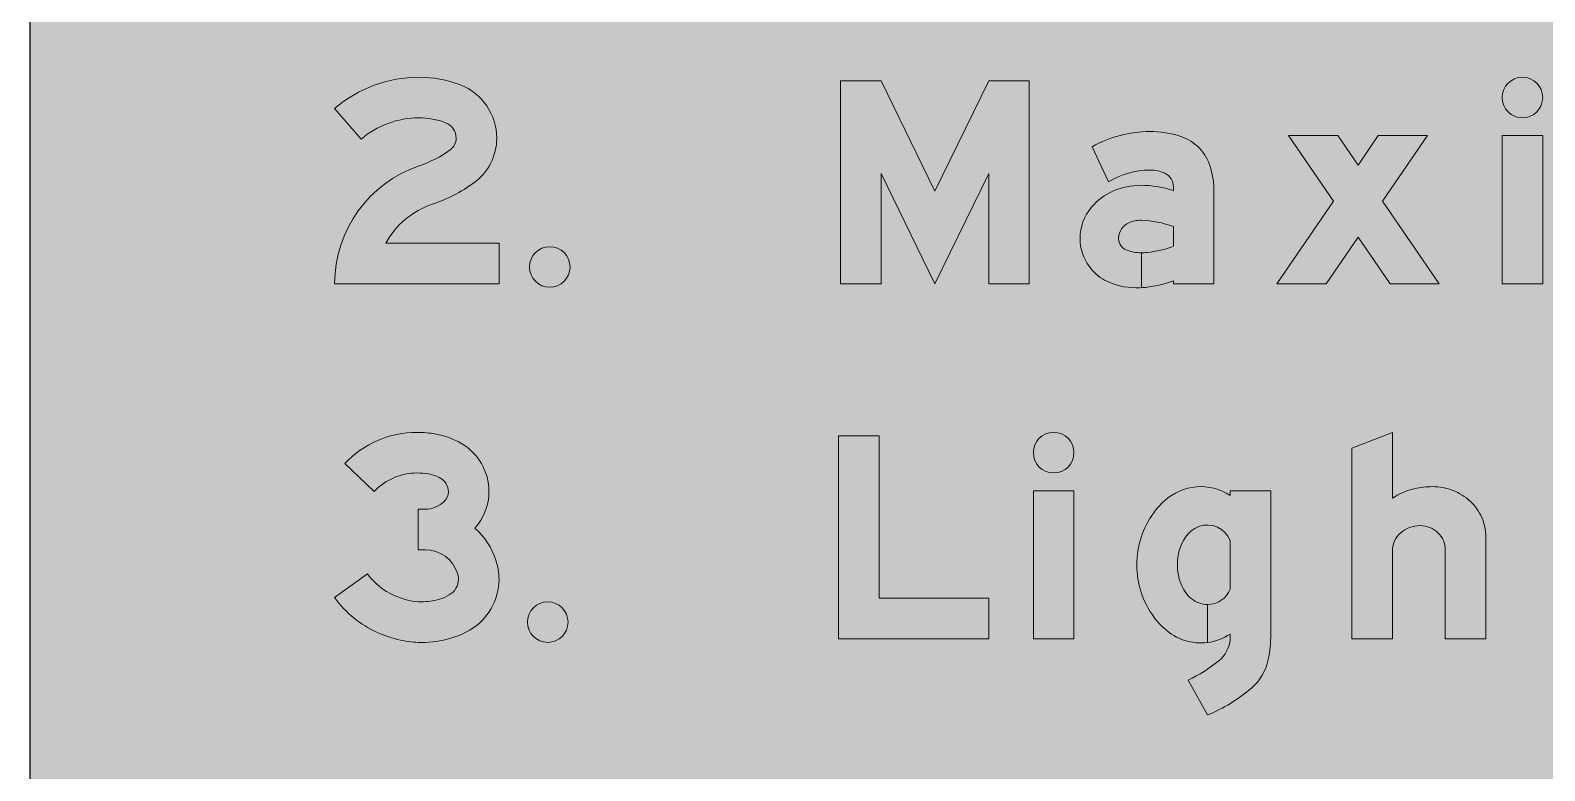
# Model space of a CAD drawing. Header units: millimetres. Extents: x 4906 to 5011, y 3241 to 3334.
# Drawn here: x 4905.85 to 4928.24, y 3278.9 to 3289.85 of the extents above; entities that cross this region are included whole.
import ezdxf

# ---------------------------------------------------------------- set-up
doc = ezdxf.new("R2010")
doc.units = ezdxf.units.MM
doc.layers.add('DIM', color=1, linetype='Continuous')
doc.layers.add('L18', color=4, linetype='Continuous')
doc.layers.add('GSCOLORFILL', color=7, linetype='Continuous', lineweight=0)

# ---------------------------------------------------------------- blocks, each defined once
blk = doc.blocks.new('*U322')
at = {"layer": 'GSCOLORFILL', "true_color": 0xf5f5f5, "transparency": 33554687}
blk.add_hatch(color=7, dxfattribs=at).paths.add_polyline_path([(-950.00000000001, -874.9999999999995), (950.0000000000091, -874.9999999999995, 0.414213562373095), (1050.000000000009, -774.9999999999995), (1050.000000000009, 775, 0.414213562373095), (950.0000000000091, 875), (-950.00000000001, 875, 0.414213562373095), (-1050.00000000001, 775), (-1050.00000000001, -775, 0.414213562373095)])
at = {"layer": 'GSCOLORFILL', "color": 7, "linetype": 'Continuous', "true_color": 0xf5f5f5, "transparency": 33554687}
for points in [[(-950.00000000001, -874.9999999999995), (950.0000000000091, -874.9999999999995, 0.414213562373095), (1050.000000000009, -774.9999999999995), (1050.000000000009, 775, 0.414213562373095), (950.0000000000091, 875), (-950.00000000001, 875, 0.414213562373095), (-1050.00000000001, 775), (-1050.00000000001, -775, 0.414213562373095), (-950.0000000000105, -875)], [(-950.00000000001, -874.9999999999995), (950.0000000000091, -874.9999999999995, 0.414213562373095), (1050.000000000009, -774.9999999999995), (1050.000000000009, 775, 0.414213562373095), (950.0000000000091, 875), (-950.00000000001, 875, 0.414213562373095), (-1050.00000000001, 775), (-1050.00000000001, -774.9999999999995, 0.414213562373095), (-950.0000000000105, -874.9999999999995)]]:
    blk.add_lwpolyline(points, format="xyb", close=True, dxfattribs=at).dxf.unprotected_set("ltscale", 0)
blk = doc.blocks.new('*U66')
at = {"layer": 'GSCOLORFILL'}
h = blk.add_hatch(color=0, dxfattribs=at)
edge = h.paths.add_edge_path()
edge.add_arc((103.5294712733468, 143.4780048299872), 56.22652976775217, 2.896219993721342e-14, 68.96724031876576)
edge.add_arc((83.08359496478725, 90.30556645592819), 113.1944335440718, 68.96724031876572, 90)
edge.add_arc((83.08359496478727, 75.56226959278729), 127.9377304072127, 90, 130.4968701827085)
edge.add_line((5.684341886080801e-14, 172.8514216575259), (25.9762603886565, 142.433764018899))
edge.add_arc((83.08359496478727, 75.56226959278726), 87.93773040721274, 90, 130.4968701827085, ccw=False)
edge.add_arc((83.08359496478731, 90.30556645592794), 73.19443354407206, 68.96724031876579, 90.00000000000011, ccw=False)
edge.add_arc((103.5294712733468, 143.4780048299872), 16.22652976775214, -1.1368683772161603e-13, 68.96724031876568, ccw=False)
edge.add_arc((105.3975266287135, 143.4780048299872), 14.35847441238548, 305.72080593749575, 359.9999999999999, ccw=False)
edge.add_arc((46.14344186975412, 225.8756325740736), 115.8494376479119, 288.70553496582926, 305.7208059374958, ccw=False)
edge.add_arc((122.6224465336928, 1.4210854715202e-14), 122.6224465336927, 108.7055349658292, 180)
edge.add_line((5.684341886080801e-14, 7.105427357601002e-15), (162.0000000000001, 7.105427357601002e-15))
edge.add_line((162.0000000000001, 7.105427357601002e-15), (162.0000000000001, 40.00000000000001))
edge.add_line((162.0000000000001, 40.00000000000001), (50.32812676226877, 40.00000000000006))
edge.add_arc((122.6224465336928, 7.105427357601002e-14), 82.62244653369267, 108.7055349658292, 151.0445159041599, ccw=False)
edge.add_arc((46.1434418697541, 225.8756325740734), 155.8494376479117, 288.7055349658293, 305.7208059374958)
edge.add_arc((105.3975266287134, 143.4780048299873), 54.35847441238553, 305.7208059374957, 359.9999999999999)
at = {"layer": 'GSCOLORFILL', "color": 0}
blk.add_lwpolyline([(159.756001041099, 143.4780048299872, 0.3103515376252365), (123.7092672055408, 195.9584629630763, 0.09203124152253281), (83.08359496478727, 203.5, 0.1785632501401193), (5.684341886080801e-14, 172.8514216575259), (25.9762603886565, 142.433764018899, -0.1785632501401193), (83.08359496478727, 163.5, -0.09203124152253264), (109.3532000496639, 158.6234480867441, -0.3103515376252369), (119.756001041099, 143.4780048299872, -0.2413675657447359), (113.7805218503316, 131.8207676545045, -0.07437983722633935), (83.29687701199543, 116.1454431981836, 0.3215196059554027), (5.684341886080801e-14, 7.105427357601002e-15), (162.0000000000001, 7.105427357601002e-15), (162.0000000000001, 40.00000000000001), (50.32812676226877, 40.00000000000006, -0.1868693562678149), (96.12505672406536, 78.25827115704493, 0.07437983722633935), (137.1339645096353, 99.34590482248302, 0.2413675657447361)], format="xyb", close=True, dxfattribs=at)
blk = doc.blocks.new('*U67')
at = {"layer": 'GSCOLORFILL', "linetype": 'Continuous'}
blk.add_hatch(color=0, dxfattribs=at).paths.add_polyline_path([(40, 16.5, 1), (0, 16.5, 1)])
at = {"layer": 'GSCOLORFILL', "color": 0}
blk.add_circle((20, 16.5), 20, dxfattribs=at)
blk = doc.blocks.new('*U65')
at = {"color": 28, "true_color": 0x0a0a0a}
for name, p, xscale, yscale, zscale in [('*U66', (0, 0), 0.2999999999999999, 0.2999999999999999, 0.2999999999999999), ('*U67', (57.6, 0), 0.3, 0.3, 0.3)]:
    blk.add_blockref(name, p, dxfattribs=dict(at, xscale=xscale, yscale=yscale, zscale=zscale))
blk = doc.blocks.new('*U69')
at = {"layer": 'GSCOLORFILL', "linetype": 'Continuous'}
blk.add_hatch(color=0, dxfattribs=at).paths.add_polyline_path([(-1.77635683940025e-15, 0), (40, 0), (40, 108.7179487179487), (92.99999999999999, 2.842170943040401e-14), (146, 108.7179487179488), (146, 0), (186, 0), (186, 200), (146, 200), (92.99999999999999, 91.28205128205128), (40.00000000000001, 200), (0, 200)])
at = {"layer": 'GSCOLORFILL', "color": 0}
blk.add_lwpolyline([(146, 108.7179487179488), (146, 0), (186, 0), (186, 200), (146, 200), (93, 91.28205128205127), (40, 200), (0, 200), (0, 0), (40, 0), (40, 108.7179487179487), (93, 0)], close=True, dxfattribs=at)
blk = doc.blocks.new('*U70')
at = {"layer": 'GSCOLORFILL', "linetype": 'Continuous'}
blk.add_hatch(color=0, dxfattribs=at).paths.add_polyline_path([(91.99999999999989, 95.44033577145203), (91.99999999999989, 91.75569963669679, 0.08100507043754805), (59.91953844420409, 96.98738914505502, 0.1014742160753828), (32.92684469106193, 91.45226904517564, 0.1197283995981818), (11.16861765178227, 75.33308504889472, 0.1754854121989099), (0, 44.49098118164371, 0.162185951185596), (9.198205530711505, 16.87991725761773, 0.09962377950152626), (24.24940108183667, 3.435786395090417, 0.1178281433564822), (55.36485303884586, -4.000000000000028, 0.01259221290035344), (60.50437854736413, -3.870543474057882), (60.50437854736418, 30.44590424709844, -0.09643868278043381), (45.49812347970108, 33.36744272502021, -0.3055685730968929), (38, 44.49098118164358, -0.01000308247268235), (38.01449229959674, 45.21530038588774, -0.2881603305628229), (48.24719211376062, 60.13617985242543, -0.1118126494378583), (60.80315011960487, 62.49690242181767, -0.08137338335513948), (92, 56.34782538492402), (92, 36.91597781560395, -0.0720389147267735), (66.20162791964776, 30.85371626019864, -0.03568194688239786), (60.51437854736417, 30.44590549709844), (60.51437854736406, -3.870038894188326, 0.07931235260569526), (92, 2.799999999999983), (92, 0), (132, 0), (132, 90.24413145539907, 0.07131460927379192), (128.4502155484503, 115.0057552505379, 0.247093300969659), (99.29227802593027, 145.1204166717226, 0.07943033779107565), (68.76995305164318, 150.0000000000001, 0.130157360885894), (12.03366872579696, 134.9761925316005), (28.09152440947727, 100.3138559626782, -0.1407932063417405), (68.76995305164307, 112.0000000000001, -0.127608200101516), (83.66512167935822, 108.8781984363012, -0.2849461240288968)])
at = {"layer": 'GSCOLORFILL', "color": 0}
blk.add_lwpolyline([(55.3648530388453, -4.000000000000014, 0.01259221290035482), (60.50437854736413, -3.870543474057854), (60.50437854736418, 30.44590424709844, -0.09643868278043409), (45.49812347970104, 33.36744272502022, -0.3055685730968945), (38, 44.49098118164369, -0.0100030824726959), (38.01449229959678, 45.21530038588883, -0.2881603305628071), (48.24719211376072, 60.13617985242547, -0.1084920170889828), (60.42376644223515, 62.50839828890307, -0.08234480440022278), (92, 56.34782538492404), (92, 36.91597781560394, -0.0720389147267738), (66.20162791964765, 30.8537162601986, -0.03568194688239714), (60.51437854736417, 30.44590549709845), (60.51437854736406, -3.870038894188326, 0.07931235260569527), (92, 2.799999999999986), (92, 0), (132, 0), (132, 90.24413145539917, 0.0713146092737911), (128.4502155484504, 115.0057552505377, 0.2470933009696595), (99.29227802593039, 145.1204166717225, 0.07943033779107607), (68.76995305164314, 150.0000000000001, 0.1301573608858939), (12.03366872579696, 134.9761925316005), (28.09152440947727, 100.3138559626782, -0.1407932063417409), (68.7699530516432, 112.0000000000001, -0.1276082001015154), (83.66512167935826, 108.8781984363012, -0.2849461240288967), (91.99999999999989, 95.44033577145198), (91.99999999999989, 91.7556996366968, 0.0810050704375488), (59.91953844420379, 96.98738914505503, 0.1014742160753588), (32.92684469106766, 91.45226904517807, 0.1197283995982114), (11.16861765178197, 75.33308504889436, 0.1754854121989074), (0, 44.49098118164371, 0.1621859511855917), (9.19820553071105, 16.87991725761833, 0.0996237795015298), (24.24940108183662, 3.435786395090425, 0.1178281433564803)], format="xyb", close=True, dxfattribs=at)
blk = doc.blocks.new('*U71')
at = {"layer": 'GSCOLORFILL', "linetype": 'Continuous'}
blk.add_hatch(color=0, dxfattribs=at).paths.add_polyline_path([(148.4830885002162, 146), (100, 146), (80, 116.8), (60, 146), (11.51691149978382, 146), (55.75845574989191, 81.40734539484217), (0, 0), (48.48308850021621, 0), (80, 46.01469078968432), (111.5169114997838, 0), (160, 0), (104.2415442501081, 81.40734539484215)])
at = {"layer": 'GSCOLORFILL', "color": 0}
blk.add_lwpolyline([(148.4830885002162, 146), (100, 146), (80, 116.8), (60, 146), (11.51691149978382, 146), (55.75845574989191, 81.40734539484217), (0, 0), (48.48308850021621, 0), (80, 46.01469078968432), (111.5169114997838, 0), (160, 0), (104.2415442501081, 81.40734539484215)], close=True, dxfattribs=at)
blk = doc.blocks.new('*U72')
at = {"layer": 'GSCOLORFILL', "linetype": 'Continuous'}
h = blk.add_hatch(color=0, dxfattribs=at)
edge = h.paths.add_edge_path()
edge.add_arc((20, 183.5), 20, 0, 360)
h.paths.add_polyline_path([(0, 0), (40, 0), (40, 146), (0, 146)])
at = {"layer": 'GSCOLORFILL', "color": 0}
blk.add_lwpolyline([(0, 0), (40, 0), (40, 146), (0, 146)], close=True, dxfattribs=at)
blk.add_circle((20, 183.5), 20, dxfattribs=at)
blk = doc.blocks.new('*U68')
at = {"color": 28, "true_color": 0x0a0a0a}
for name, p, xscale, yscale, zscale in [('*U69', (0, 0), 0.2999999999999999, 0.2999999999999999, 0.2999999999999999), ('*U72', (195.6000000000001, 0), 0.3, 0.3, 0.3), ('*U70', (70.79999999999998, 0), 0.3, 0.3, 0.3), ('*U71', (129, 0), 0.3, 0.3, 0.3)]:
    blk.add_blockref(name, p, dxfattribs=dict(at, xscale=xscale, yscale=yscale, zscale=zscale))
blk = doc.blocks.new('*U64')
for name, p in [('*U65', (0, 0)), ('*U68', (149.6, 0))]:
    blk.add_blockref(name, p)
blk = doc.blocks.new('*U202')
at = {"layer": 'GSCOLORFILL'}
h = blk.add_hatch(color=0, dxfattribs=at)
edge = h.paths.add_edge_path()
edge.add_arc((102.7047309230657, 58.79775818053785), 59.29526907693429, 359.9999995585211, 378.4104577781079)
edge.add_arc((89.25988106514255, 54.32252619923912), 73.46536748832634, 18.41045777810833, 48.23061763654373)
edge.add_arc((98.18360347081045, 145.1967918867164), 53.8794485329985, 317.958416836279, 360)
edge.add_arc((97.09302954077242, 145.1967918867164), 54.97002246303651, 0, 60.09170917330284)
edge.add_arc((86.27215682540223, 126.3850171710132), 76.67196141504293, 60.09170917330292, 79.9331740268714)
edge.add_arc((81.2421851571405, 98.0519093119486), 105.4480906880515, 79.93317402687089, 89.99999999999962)
edge.add_arc((81.24218515714118, 105.5472343433996), 97.95276565660049, 90, 136.6928408230995)
edge.add_line((9.96322527941743, 172.7339456673418), (39.07070760517877, 145.2975743209797))
edge.add_arc((81.24218515714085, 105.5472343434), 57.95276565660014, 90, 136.6928408230995, ccw=False)
edge.add_arc((81.24218515714011, 98.0519093119465), 65.44809068805361, 79.93317402687057, 89.99999999999932, ccw=False)
edge.add_arc((86.27215682540215, 126.3850171710135), 36.67196141504259, 60.091709173302775, 79.9331740268712, ccw=False)
edge.add_arc((97.0930295407724, 145.1967918867162), 14.97002246303654, 6.252776074688882e-13, 60.091709173303286, ccw=False)
edge.add_arc((98.18360347081045, 145.1967918867164), 13.87944853299848, -46.84110017924138, 0, ccw=False)
edge.add_arc((89.25988139578158, 154.7132614613749), 26.92536777380933, 270, 313.1588998207585, ccw=False)
edge.add_line((89.25988139578158, 127.7878936875655), (82.18010423530586, 127.7878936875655))
edge.add_line((82.18010423530586, 127.7878936875655), (82.18010423530586, 87.78789368756551))
edge.add_line((82.18010423530586, 87.78789368756551), (89.25988106514251, 87.78789368756551))
edge.add_arc((89.25988106514245, 54.32252619923928), 33.46536748832624, 18.410457778108196, 89.99999999999989, ccw=False)
edge.add_arc((102.7047309230648, 58.79775818053725), 19.29526907693521, -1.3566835264100519e-06, 18.41045777810791, ccw=False)
edge.add_arc((104.0467563552066, 58.79775772365237), 17.95324364479337, -60.107651753974096, 0, ccw=False)
edge.add_arc((90.55181820090954, 82.27342885174987), 45.03128808494624, 286.29774809579635, 299.8923482460259, ccw=False)
edge.add_arc((85.36896231565912, 99.99999999999946), 63.49999999999949, 270.0000000000001, 286.29774809579646, ccw=False)
edge.add_arc((85.36896231565927, 89.04765146060502), 52.54765146060505, 257.1239831890167, 269.99999999999994, ccw=False)
edge.add_arc((92.23809103124908, 119.0976383171703), 83.37274901748373, 246.1310688081592, 257.1239831890166, ccw=False)
edge.add_arc((84.37137596448986, 101.3193663870062), 63.93175730501083, 215.7282299352172, 246.1310688081592, ccw=False)
edge.add_line((32.47183657902883, 63.98697557575773), (0, 40.62932524048537))
edge.add_arc((84.3713759644899, 101.3193663870063), 103.931757305011, 215.7282299352173, 246.1310688081593)
edge.add_arc((92.23809103124896, 119.0976383171701), 123.3727490174834, 246.1310688081592, 257.1239831890168)
edge.add_arc((85.36896231565923, 89.04765146060467), 92.5476514606047, 257.1239831890168, 270)
edge.add_arc((85.36896231565912, 99.99999999999955), 103.4999999999996, 270.0000000000001, 286.2977480957964)
edge.add_arc((90.55181820090931, 82.27342885175008), 85.03128808494651, 286.2977480957964, 299.8923482460261)
edge.add_arc((104.0467563552068, 58.79775772365232), 57.95324364479321, 299.8923482460259, 360.0000000000001)
at = {"layer": 'GSCOLORFILL', "color": 0}
blk.add_lwpolyline([(162, 58.79775772365238, 0.08050401777753632), (158.9651722326071, 77.52452187749552, 0.1308542785064923), (138.1976608110842, 109.1153535923618, 0.1855267246176683), (152.0630520038089, 145.1967918867164, 0.2683781251645529), (124.5018070490406, 192.8461600366613, 0.08679167076232738), (99.67416061850417, 201.8765793588465, 0.04395308578907951), (81.2421851571412, 203.5000000000001, 0.2066024691428125), (9.96322527941743, 172.7339456673418), (39.07070760517877, 145.2975743209797, -0.2066024691428125), (81.24218515714085, 163.5000000000001, -0.04395308578907962), (92.68229368526954, 162.4923972956382, -0.08679167076232738), (104.5572799921715, 158.1731757336362, -0.2683781251645528), (112.0630520038089, 145.1967918867164, -0.2072770756806433), (107.67747959996, 135.0722964610411, -0.1905743493685193), (89.25988139578158, 127.7878936875655), (82.18010423530586, 127.7878936875655), (82.18010423530586, 87.78789368756551), (89.25988106514251, 87.78789368756551, -0.3229408090811183), (121.0124369231207, 64.8916329550012, -0.08050402179675101), (122, 58.79775772365238, -0.2684526995628711), (112.9941496276783, 43.23295412717093, -0.05938730264634543), (103.1889028847221, 39.05166353283246, -0.0712324550788864), (85.36896231565925, 36.49999999999997, -0.05624140867859904), (73.65913460404204, 37.82133391786661, -0.04800245635359011), (58.50166078359973, 42.85546788060796, -0.1334410949014291), (32.47183657902883, 63.98697557575773), (0, 40.62932524048537, 0.1334410949014291), (42.31582997186797, 6.276527478595291, 0.04800245635359034), (64.74545158595629, -1.17284840530936, 0.05624140867859904), (85.36896231565925, -3.500000000000021, 0.0712324550788864), (114.4140622983051, 0.6590106401285212, 0.05938730264634565), (132.9290281365356, 8.554421591362889, 0.2684526995628709)], format="xyb", close=True, dxfattribs=at)
blk = doc.blocks.new('*U203')
at = {"layer": 'GSCOLORFILL', "linetype": 'Continuous'}
blk.add_hatch(color=0, dxfattribs=at).paths.add_polyline_path([(40, 16.5, 1), (0, 16.5, 1)])
at = {"layer": 'GSCOLORFILL', "color": 0}
blk.add_circle((20, 16.5), 20, dxfattribs=at)
blk = doc.blocks.new('*U201')
at = {"layer": 'DIM', "color": 28, "true_color": 0x0a0a0a, "xscale": 0.3, "yscale": 0.3, "zscale": 0.3}
for name, p in [('*U202', (0, 0)), ('*U203', (57, 0))]:
    blk.add_blockref(name, p, dxfattribs=at)
blk = doc.blocks.new('*U205')
at = {"layer": 'GSCOLORFILL', "linetype": 'Continuous'}
blk.add_hatch(color=0, dxfattribs=at).paths.add_polyline_path([(148, 0), (148, 40), (40, 39.99999999999999), (40, 200), (0, 200), (0, 0)])
at = {"layer": 'GSCOLORFILL', "color": 0}
blk.add_lwpolyline([(40, 39.99999999999999), (148, 40), (148, 0), (0, 0), (0, 200), (40, 200)], close=True, dxfattribs=at)
blk = doc.blocks.new('*U206')
at = {"layer": 'GSCOLORFILL', "linetype": 'Continuous'}
h = blk.add_hatch(color=0, dxfattribs=at)
edge = h.paths.add_edge_path()
edge.add_arc((20, 183.5), 20, 0, 360)
h.paths.add_polyline_path([(0, 0), (40, 0), (40, 146), (0, 146)])
at = {"layer": 'GSCOLORFILL', "color": 0}
blk.add_lwpolyline([(0, 0), (40, 0), (40, 146), (0, 146)], close=True, dxfattribs=at)
blk.add_circle((20, 183.5), 20, dxfattribs=at)
blk = doc.blocks.new('*U207')
at = {"layer": 'GSCOLORFILL', "linetype": 'Continuous'}
h = blk.add_hatch(color=0, dxfattribs=at)
edge = h.paths.add_edge_path()
edge.add_line((92, 96.96907101081621), (92, 49.03092898918375))
edge.add_arc((69.65954803735139, 57.80043331409183), 23.99999999999983, 270.02387324215454, 338.5680439191352, ccw=False)
edge.add_line((69.66954803735138, 33.80043539742543), (69.66954803735138, -3.573189769877047))
edge.add_arc((62.99742505622353, 48.36448062052192), 52.36448062052196, 277.3203537392904, 303.63220885031)
edge.add_line((92.00000000000045, 4.765289374724446), (92, -0.5961538461539373))
edge.add_arc((61.57602362323368, 2.106248939403532), 30.54376072767438, 308.9309891776315, 354.9240369506624, ccw=False)
edge.add_arc((-13.71930590193001, 95.31756979823027), 150.3675354326558, 295.3190077031434, 308.9309891776316, ccw=False)
edge.add_line((50.58653846153834, -40.60576923076935), (69.5288461538463, -74.99999999999996))
edge.add_arc((10.2407554963178, 71.58986519008066), 158.1254763479349, 292.0208095466113, 310.504011416393)
edge.add_arc((80.46839128262309, -10.62447545274072), 50.00000000000007, 310.5040114163928, 348.7704622094159)
edge.add_arc((1.999999999999147, 4.954727656441462), 130.0000000000009, 348.7704622094162, 360)
edge.add_line((132, 4.954727656441493), (132, 146))
edge.add_line((132, 146), (92, 146))
edge.add_line((92, 146), (92, 141.2347106252758))
edge.add_arc((62.9974250562235, 97.63551937947835), 52.36448062052173, 56.36779114969037, 133.0636710014207)
edge.add_arc((68.29529853806469, 87.61571220766152), 63.37203257652439, 130.3765255821875, 144.5892179022557)
edge.add_arc((87.4820643758033, 73.00000000000048), 87.48206437580325, 144.0687898610058, 180.0000000000003)
edge.add_arc((87.48206437580485, 72.99999999999996), 87.4820643758048, 180, 215.9312101389945)
edge.add_arc((68.29529853806235, 58.38428779233616), 63.37203257652117, 215.4107820977447, 229.6234744178129)
edge.add_arc((62.99742505622349, 48.3644806205219), 52.36448062052195, 226.9363289985797, 277.3093222334741)
edge.add_line((69.65954803735139, -3.574473431724343), (69.65954803735139, 33.800433314092))
edge.add_arc((69.65954803735127, 57.80043331409189), 23.99999999999989, 249.1324274170193, 270.0000000000002, ccw=False)
edge.add_arc((71.08438489733498, 61.53805821801588), 28.00000000000002, 213.8535021597678, 249.1324274170193, ccw=False)
edge.add_arc((86.19322017684689, 71.67298584493246), 46.19323120026405, 178.3538113664254, 213.8535021597679, ccw=False)
edge.add_arc((86.19322017684811, 74.3270141550671), 46.19323120026529, 146.1464978402325, 181.646188633575, ccw=False)
edge.add_arc((71.08438489733494, 84.46194178198411), 27.99999999999998, 110.8675725829807, 146.1464978402321, ccw=False)
edge.add_arc((69.65954803735136, 88.19956668590815), 23.99999999999984, 21.43195608086461, 110.8675725829809, ccw=False)
at = {"layer": 'GSCOLORFILL', "color": 0}
blk.add_lwpolyline([(92, 96.96907101081621), (92, 49.03092898918375, -0.3083289023896013), (69.66954803735138, 33.80043539742543), (69.66954803735138, -3.573189769877047, 0.1153142115089289), (92.00000000000045, 4.765289374724446), (92, -0.5961538461539369, -0.203420709161922), (80.76923076923072, -21.65384615384625, -0.05946341080105919), (50.58653846153834, -40.60576923076935), (69.5288461538463, -74.99999999999996, 0.08082348706582156), (112.9434555127777, -48.64250016796412, 0.1685380103300383), (129.5111358342626, -20.36147739597986, 0.04903735144977058), (132, 4.954727656441493), (132, 146), (92, 146), (92, 141.2347106252758, 0.3477275210567068), (27.24239900127043, 135.8927663069119, 0.062094190308422), (16.64590247195298, 124.3356577262212, 0.1580767730378813), (5.684341886080801e-14, 72.99999999999999, 0.1580767730378813), (16.64590247195355, 21.66434227377793, 0.062094190308422), (27.24239900127054, 10.10723369308794, 0.2234027591822664), (69.65954803735139, -3.574473431724343), (69.65954803735139, 33.800433314092, -0.09130442022594537), (61.11052687744944, 35.37468389054875, -0.1551608275100334), (47.83137485367683, 45.94006078534734, -0.1561474372907168), (40.01905378314467, 72.9999999999996, -0.1561474372907167), (47.83137485367683, 100.0599392146526, -0.1551608275100335), (61.11052687744944, 110.6253161094512, -0.4113313956635899)], format="xyb", close=True, dxfattribs=at)
blk = doc.blocks.new('*U208')
at = {"layer": 'GSCOLORFILL', "linetype": 'Continuous'}
h = blk.add_hatch(color=0, dxfattribs=at)
edge = h.paths.add_edge_path()
edge.add_arc((82.82425516028829, 99.44019281717665), 49.48153131130479, 23.9317182237323, 46.97501240943514)
edge.add_arc((80.730439071099, 97.19681228199994), 52.55021540077338, 46.97501240943514, 68.86358468613743)
edge.add_arc((79.37453284269009, 93.68953779756492), 56.31046220243508, 68.86358468613724, 90)
edge.add_arc((79.37453284269013, 69.99478146240578), 80.00521853759422, 90.00000000000004, 102.6042796135857)
edge.add_arc((78.69265252470949, 78.02851387633709), 72.02451076747657, 103.4695365311018, 122.494257007561)
edge.add_line((40, 138.7772487758923), (40, 203.5))
edge.add_line((40, 203.5), (0, 188.061048935149))
edge.add_line((0, 188.061048935149), (0, 0))
edge.add_line((0, 0), (40, 0))
edge.add_line((40, 0), (40, 87.71753286589909))
edge.add_arc((60.83417894850335, 87.71753286589906), 20.83417894850335, 154.5282720028093, 179.9999999999999, ccw=False)
edge.add_arc((64.03048830144324, 86.19490705822675), 24.37462847220523, 131.0076349936261, 154.5282720028095, ccw=False)
edge.add_arc((66.09710507856305, 83.81817613339857), 27.52419269484106, 109.80736038530819, 131.0076349936261, ccw=False)
edge.add_arc((67.43949500252651, 80.09104704004268), 31.48569518587884, 89.99999999999989, 109.8073603853081, ccw=False)
edge.add_arc((67.43949500252654, 86.30962031839455), 25.26712190752697, 68.08082655396481, 90, ccw=False)
edge.add_arc((67.71532962649242, 86.9951175565081), 24.52820973193388, 45.82979570204179, 68.0808265539651, ccw=False)
edge.add_arc((68.14207601105291, 87.43440733147506), 23.91576546252974, 23.092845889367595, 45.82979570204168, ccw=False)
edge.add_arc((68.80608426861333, 87.7175328658991), 23.19391573138667, 0, 23.092845889368277, ccw=False)
edge.add_line((92, 87.7175328658991), (92, 0))
edge.add_line((92, 0), (132, 0))
edge.add_line((132, 0), (132, 100.8830320548367))
edge.add_arc((86.07534682756113, 100.8830320548367), 45.92465317243887, 0, 23.93171822373219)
at = {"layer": 'GSCOLORFILL', "color": 0}
blk.add_lwpolyline([(128.0518361595565, 119.5122594239381, 0.1008855307406956), (116.5863575327339, 135.6139731601839, 0.09579836817007248), (99.67950495013713, 146.2116879931507, 0.09248737428302214), (79.37453284269009, 150, 0.05505205982243612), (61.91610325133968, 148.0719114650645, 0.08320220139569849), (40, 138.7772487758923), (40, 203.5), (0, 188.061048935149), (0, 0), (40, 0), (40, 87.71753286589909, -0.1116012735434615), (42.02513207801013, 96.67759805996153, -0.1029899754816981), (48.03684201390564, 104.5885415981205, -0.0927684037210451), (56.77029056251172, 109.7139617844638, -0.0866417429362302), (67.43949500252654, 111.5767422259215, -0.09593311806680133), (76.87166745856348, 109.7502169884754, -0.09739464939670305), (84.80639463560613, 104.5885415981205, -0.09953542793436852), (90.14148262972458, 96.81470296034922, -0.1011039461656413), (92, 87.7175328658991), (92, 0), (132, 0), (132, 100.8830320548367, 0.1048030179721755)], format="xyb", close=True, dxfattribs=at)
blk = doc.blocks.new('*U204')
at = {"layer": 'DIM', "color": 28, "true_color": 0x0a0a0a, "xscale": 0.3, "yscale": 0.3, "zscale": 0.3}
for name, p in [('*U205', (0, 0)), ('*U206', (57.59999999999945, 0)), ('*U208', (151.8000000000002, 0)), ('*U207', (88.19999999999982, 0))]:
    blk.add_blockref(name, p, dxfattribs=at)
blk = doc.blocks.new('*U200')
at = {"layer": 'DIM'}
for name, p in [('*U201', (0, 0)), ('*U204', (149, 0))]:
    blk.add_blockref(name, p, dxfattribs=at)

msp = doc.modelspace()

# ---------------------------------------------------------------- linework, layer by layer
at = {"layer": 'L18'}
msp.add_lwpolyline([(4910.850958860782, 3334.350439407064), (5005.850958860783, 3334.350439407064, -0.414213562373095), (5010.850958860783, 3329.350439407064), (5010.850958860783, 3251.850439407064, -0.414213562373095), (5005.850958860783, 3246.850439407064), (4910.850958860782, 3246.850439407064, -0.414213562373095), (4905.850958860782, 3251.850439407064), (4905.850958860782, 3329.350439407064, -0.414213562373095)], format="xyb", close=True, dxfattribs=at)

# ---------------------------------------------------------------- block references
at = {"xscale": 0.05, "yscale": 0.05, "zscale": 0.05}
msp.add_blockref('*U64', (4910.350958860783, 3286.100439407064), dxfattribs=at)
at = {"layer": 'DIM', "xscale": 0.05, "yscale": 0.05, "zscale": 0.05}
for name, p in [('*U322', (4958.350958860783, 3290.600439407064)), ('*U200', (4910.350958860782, 3280.850439407064))]:
    msp.add_blockref(name, p, dxfattribs=at)

doc.saveas('drawing.dxf')
